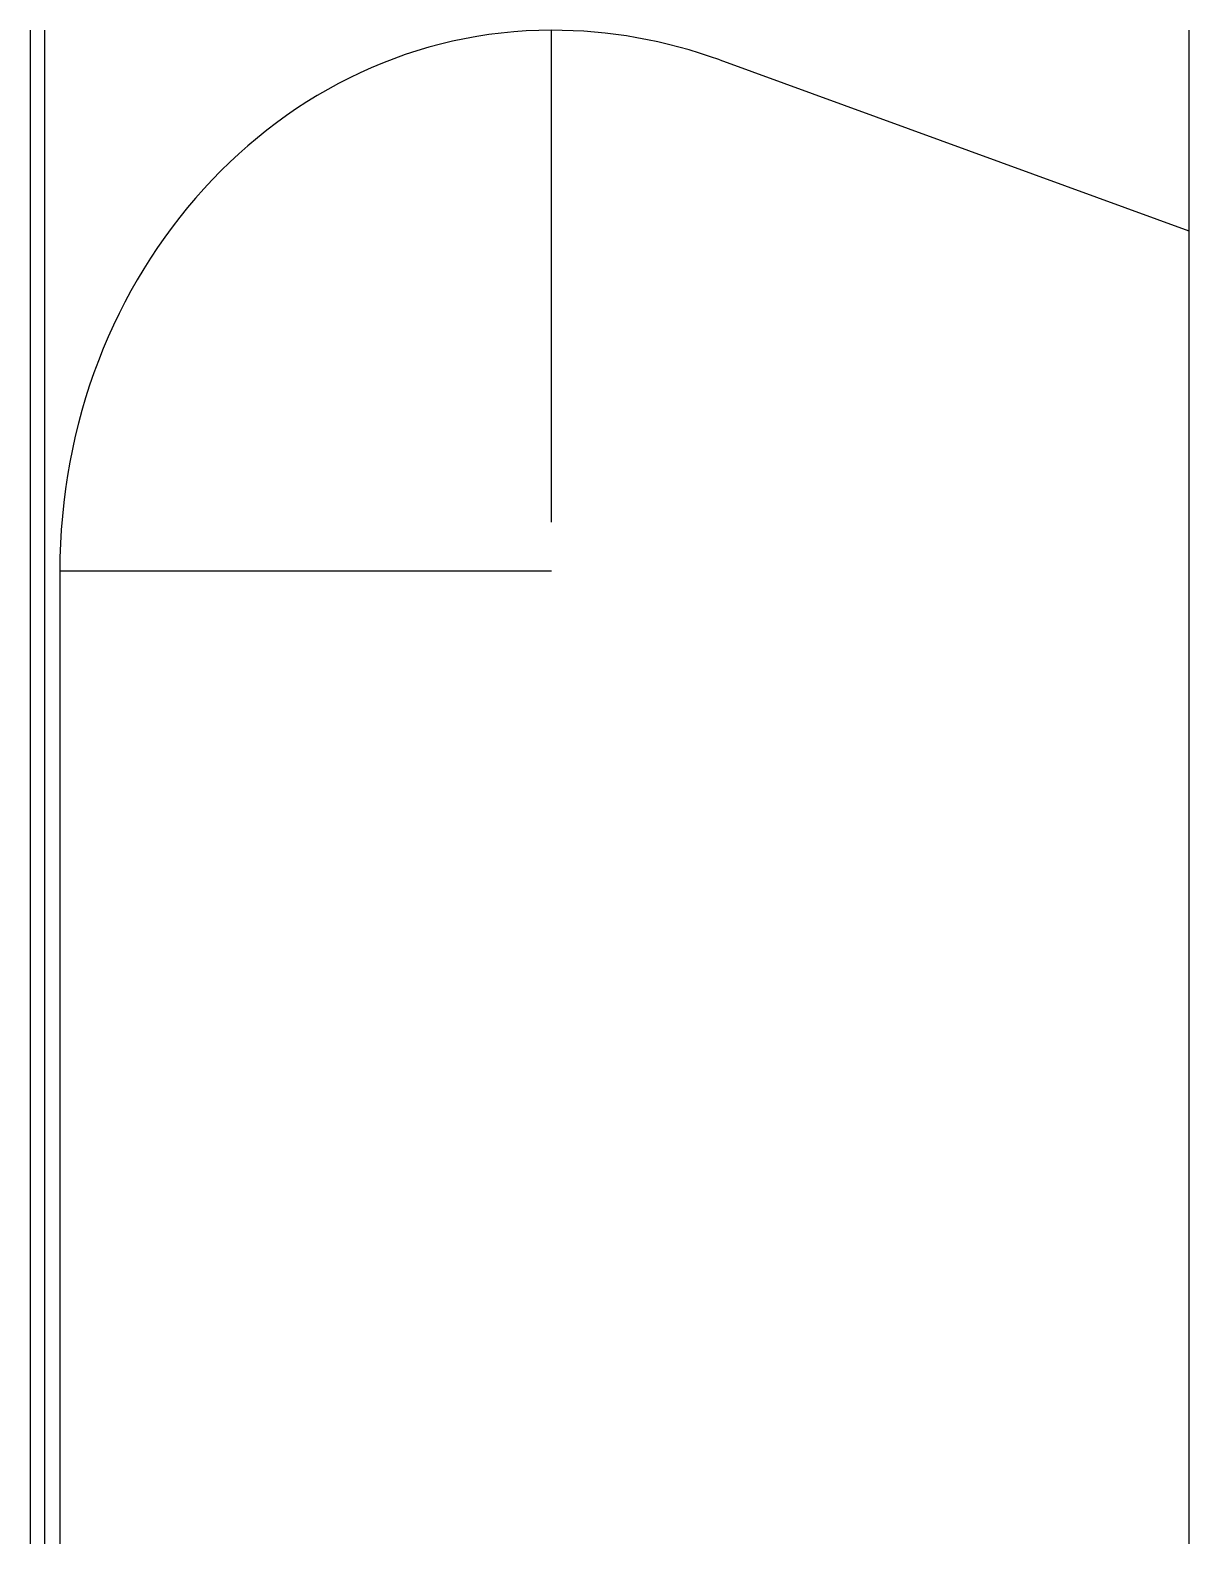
# Model space of a CAD drawing. Header units: inches. Extents: x -6.13 to 0, y -8 to 0.
import ezdxf

# ---------------------------------------------------------------- set-up
doc = ezdxf.new("R2010")
doc.units = ezdxf.units.IN
doc.header["$MEASUREMENT"] = 0

msp = doc.modelspace()

# ---------------------------------------------------------------- linework, layer by layer
for p, q in [((-6.125, 0), (-6.125, -8)), ((-6.05, 0), (-6.05, -8)), ((-3.3688, -2.6), (-3.3688, 0)), ((0, 0), (0, -8)), ((-2.4795, -0.1568), (0, -1.0593)), ((-5.9688, -2.86), (-5.9688, -8)), ((-3.3688, -2.86), (-5.9688, -2.86))]:
    msp.add_line(p, q)
msp.add_arc((-3.3688, -2.6), 2.6, 70, 90)
msp.add_ellipse((-3.3688, -2.86), major_axis=(0, 2.86), ratio=0.909091, start_param=0, end_param=1.570796)

doc.saveas('drawing.dxf')
